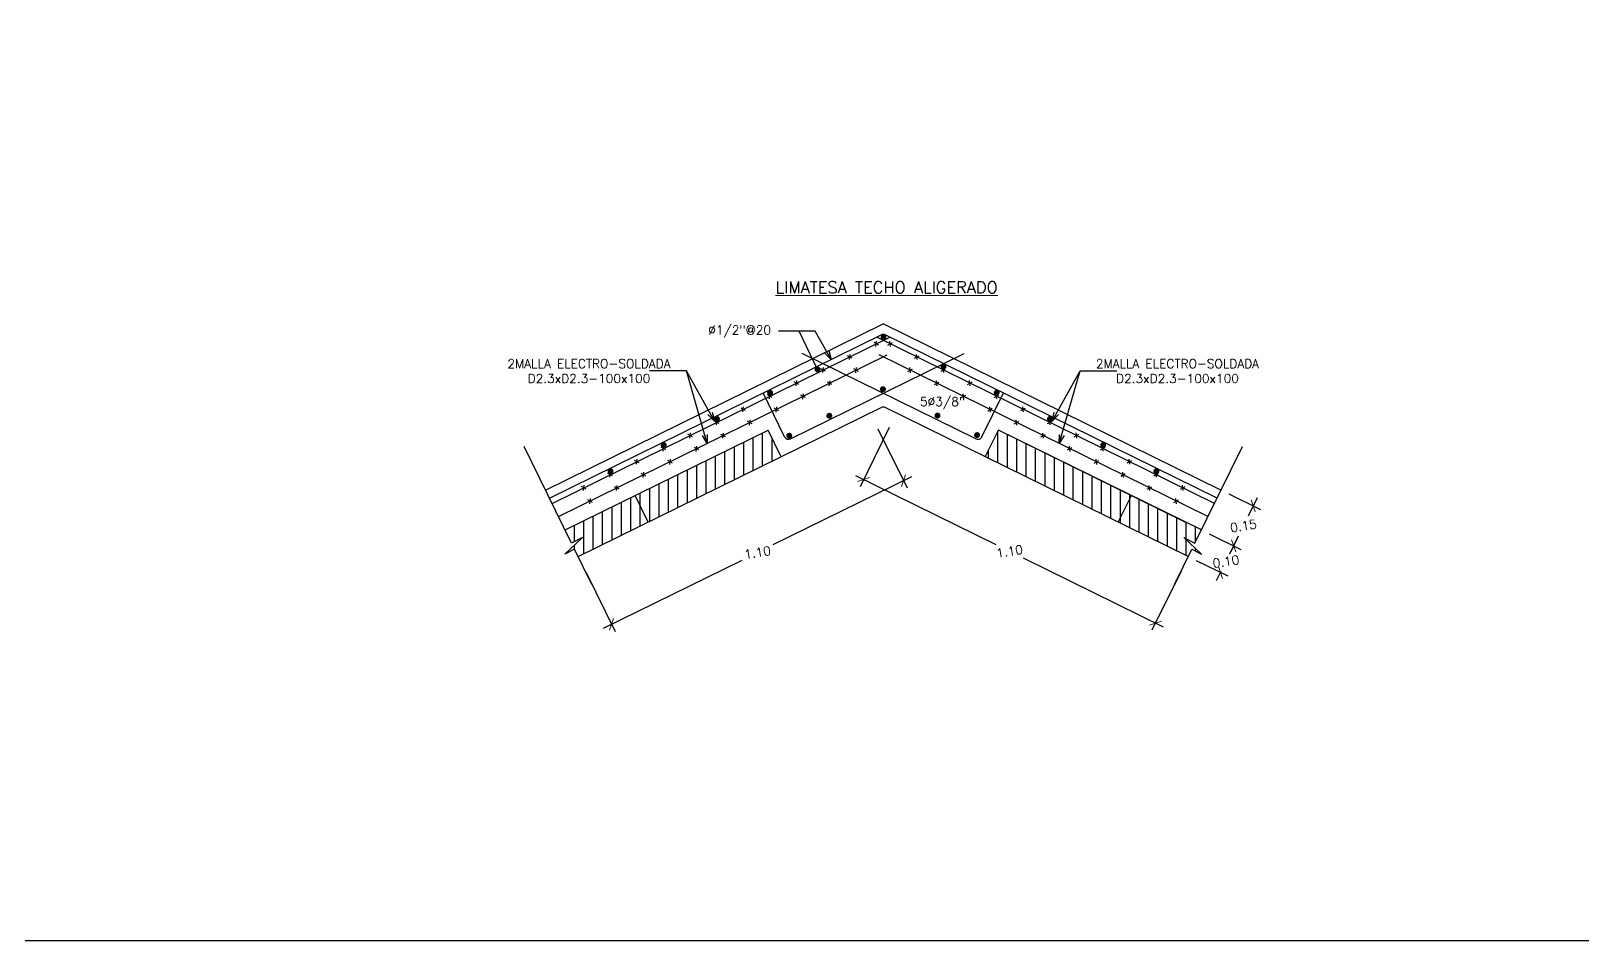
# Model space of a CAD drawing. Header units: metres. Extents: x -44 to 358, y -286 to 66.
# Drawn here: x 3.82 to 9.06, y 0 to 3.07 of the extents above; entities that cross this region are included whole.
import ezdxf

# ---------------------------------------------------------------- set-up
doc = ezdxf.new("R2010")
doc.units = ezdxf.units.M
doc.header["$LTSCALE"] = 0.3
doc.header["$PDMODE"] = 3
doc.linetypes.add('CONTINU', pattern=[0])
doc.linetypes.add('CONTINUA', pattern=[0])
for name, color, linetype in [('ACERO', 5, 'Continuous'), ('BP', 3, 'Continuous'), ('DIMTEXTO', 4, 'Continuous'), ('HATCH', 8, 'Continuous'), ('SECCION', 1, 'Continuous')]:
    doc.layers.add(name, color=color, linetype=linetype)
doc.layers.add('corte', color=7, linetype='Continuous', lineweight=30)
doc.layers.add('DETALLES', color=7, linetype='Continuous', lineweight=20)
doc.styles.add('SMPLEX', font='simplex.shx')
doc.dimstyles.new('D-15', dxfattribs={"dimscale": 0.15, "dimtxt": 0.2, "dimasz": 0.2, "dimexe": 0.18, "dimexo": 0.2, "dimgap": 0.1, "dimtad": 0, "dimtih": 1, "dimtoh": 1, "dimzin": 0, "dimdsep": 46, "dimtxsty": 'SMPLEX', "dimblk": 'OBLIQUE', "dimcen": 0.09, "dimdle": 0.2, "dimclrd": 4, "dimclre": 4, "dimclrt": 4, "dimadec": 0, "dimazin": 0, "dimtfac": 1, "dimtofl": 0, "dimtmove": 0, "dimatfit": 3, "dimldrblk": 'OPEN30', "dimfxl": 1, "dimtolj": 1, "dimtzin": 0, "dimarcsym": 0})
pattern_1 = [(90, (-20.44251, -17.050268), (-0.03175, 3e-18), [])]

# ---------------------------------------------------------------- blocks, each defined once
blk = doc.blocks.new('_OBLIQUE')
at = {"color": 0, "linetype": 'ByBlock'}
blk.add_line((-0.5, -0.5), (0.5, 0.5), dxfattribs=at)
blk = doc.blocks.new('*D422')
at = {"layer": 'DEFPOINTS', "color": 0, "transparency": 16777216}
for p in [(6.6666, 1.7545), (5.682, 1.2701), (5.7814, 1.068)]:
    blk.add_point(p, dxfattribs=at)
at = {"layer": 'DETALLES', "color": 4, "lineweight": -2, "transparency": 16777216}
for p, q in [((6.6799, 1.7276), (6.778, 1.5282)), ((6.793, 1.5656), (6.3254, 1.3356)), ((5.7545, 1.0547), (6.2221, 1.2848)), ((5.6952, 1.2432), (5.7933, 1.0437))]:
    blk.add_line(p, q, dxfattribs=at)
at = {"layer": 'DETALLES', "color": 4, "lineweight": -2, "transparency": 16777216, "xscale": 0.03, "yscale": 0.03, "zscale": 0.03}
for p, rotation in [((6.7661, 1.5524), 26.1955354346311), ((5.7814, 1.068), 206.1955354346312)]:
    blk.add_blockref('_OBLIQUE', p, dxfattribs=dict(at, rotation=rotation))
at = {"layer": 'DETALLES', "color": 4, "transparency": 16777216, "insert": (6.2737, 1.3102), "char_height": 0.03, "attachment_point": 5, "rotation": 9, "style": 'SMPLEX'}
blk.add_mtext('\\A1;1.10', dxfattribs=at)
blk = doc.blocks.new('_Open30')
at = {"color": 0, "lineweight": -2}
for p, q in [((-1, 0.27), (0, 0)), ((0, 0), (-1, -0.27)), ((0, 0), (-1, 0))]:
    blk.add_line(p, q, dxfattribs=at)
blk = doc.blocks.new('*U100')
at = {"layer": 'ACERO'}
for p, q in [((0.0078, -0.0042), (-0.0078, 0.0042)), ((-0.0012, -0.0088), (0.0011, 0.0087))]:
    blk.add_line(p, q, dxfattribs=at)
blk = doc.blocks.new('*U101')
at = {"layer": 'ACERO', "color": 0, "linetype": 'ByBlock', "lineweight": -2, "transparency": 16777216}
for p in [(0.987, 0.4856), (0.8973, 0.4414), (0.8076, 0.3973), (0.6281, 0.309), (0.7178, 0.3531), (0.5384, 0.2649), (0.4486, 0.2207), (0.3589, 0.1766), (0.2692, 0.1324), (0.0897, 0.0441), (0.1795, 0.0883), (0, 0)]:
    blk.add_blockref('*U100', p, dxfattribs=at)
blk = doc.blocks.new('*U102')
at = {"layer": 'ACERO'}
for p, q in [((0.0078, -0.0042), (-0.0078, 0.0042)), ((-0.0012, -0.0088), (0.0011, 0.0087))]:
    blk.add_line(p, q, dxfattribs=at)
blk = doc.blocks.new('*U103')
at = {"layer": 'ACERO', "color": 0, "linetype": 'ByBlock', "lineweight": -2, "transparency": 16777216}
for p in [(0.8973, 0.4414), (0.8076, 0.3973), (0.6281, 0.309), (0.7178, 0.3531), (0.5384, 0.2649), (0.4486, 0.2207), (0.3589, 0.1766), (0.2692, 0.1324), (0.0897, 0.0441), (0.1795, 0.0883), (0, 0)]:
    blk.add_blockref('*U102', p, dxfattribs=at)
blk = doc.blocks.new('*U86')
at = {"layer": 'ACERO'}
for p, q in [((0.0078, -0.0042), (-0.0078, 0.0042)), ((-0.0012, -0.0088), (0.0011, 0.0087))]:
    blk.add_line(p, q, dxfattribs=at)
blk = doc.blocks.new('*U87')
at = {"layer": 'ACERO', "color": 0, "linetype": 'ByBlock', "lineweight": -2, "transparency": 16777216}
for p in [(0.987, 0.4856), (0.8973, 0.4414), (0.8076, 0.3973), (0.6281, 0.309), (0.7178, 0.3531), (0.5384, 0.2649), (0.4486, 0.2207), (0.3589, 0.1766), (0.2692, 0.1324), (0.0897, 0.0441), (0.1795, 0.0883), (0, 0)]:
    blk.add_blockref('*U86', p, dxfattribs=at)
blk = doc.blocks.new('*U88')
at = {"layer": 'ACERO'}
for p, q in [((0.0078, -0.0042), (-0.0078, 0.0042)), ((-0.0012, -0.0088), (0.0011, 0.0087))]:
    blk.add_line(p, q, dxfattribs=at)
blk = doc.blocks.new('*U89')
at = {"layer": 'ACERO', "color": 0, "linetype": 'ByBlock', "lineweight": -2, "transparency": 16777216}
for p in [(0.8973, 0.4414), (0.8076, 0.3973), (0.6281, 0.309), (0.7178, 0.3531), (0.5384, 0.2649), (0.4486, 0.2207), (0.3589, 0.1766), (0.2692, 0.1324), (0.0897, 0.0441), (0.1795, 0.0883), (0, 0)]:
    blk.add_blockref('*U88', p, dxfattribs=at)
blk = doc.blocks.new('*D424')
at = {"layer": 'DEFPOINTS', "color": 0, "transparency": 16777216}
for p in [(6.7309, 1.7585), (7.7155, 1.2741), (7.6161, 1.072)]:
    blk.add_point(p, dxfattribs=at)
at = {"layer": 'DETALLES', "color": 4, "lineweight": -2, "transparency": 16777216}
for p, q in [((6.7176, 1.7316), (6.6195, 1.5322)), ((6.6045, 1.5697), (7.0771, 1.3372)), ((7.643, 1.0587), (7.1705, 1.2912)), ((7.7023, 1.2472), (7.6042, 1.0478))]:
    blk.add_line(p, q, dxfattribs=at)
at = {"layer": 'DETALLES', "color": 4, "lineweight": -2, "transparency": 16777216, "xscale": 0.03, "yscale": 0.03, "zscale": 0.03}
for p, rotation in [((6.6314, 1.5564), 153.8044645653689), ((7.6161, 1.072), 333.8044645653689)]:
    blk.add_blockref('_OBLIQUE', p, dxfattribs=dict(at, rotation=rotation))
at = {"layer": 'DETALLES', "color": 4, "transparency": 16777216, "insert": (7.1238, 1.3142), "char_height": 0.03, "attachment_point": 5, "rotation": 9, "style": 'SMPLEX'}
blk.add_mtext('\\A1;1.10', dxfattribs=at)
blk = doc.blocks.new('*D562')
at = {"layer": 'DEFPOINTS', "color": 0, "transparency": 16777216}
for p in [(7.7707, 1.3863), (7.8797, 1.3327), (7.7266, 1.2966)]:
    blk.add_point(p, dxfattribs=at)
at = {"layer": 'DETALLES', "color": 4, "lineweight": -2, "transparency": 16777216}
for p, q in [((7.7976, 1.373), (7.9039, 1.3208)), ((7.8929, 1.3596), (7.8699, 1.3129)), ((7.7535, 1.2833), (7.8598, 1.231)), ((7.8223, 1.216), (7.8375, 1.247))]:
    blk.add_line(p, q, dxfattribs=at)
at = {"layer": 'DETALLES', "color": 4, "lineweight": -2, "transparency": 16777216, "xscale": 0.03, "yscale": 0.03, "zscale": 0.03}
for p, rotation in [((7.8797, 1.3327), 63.80446456536173), ((7.8355, 1.243), 243.8044645653617)]:
    blk.add_blockref('_OBLIQUE', p, dxfattribs=dict(at, rotation=rotation))
at = {"layer": 'DETALLES', "color": 4, "transparency": 16777216, "insert": (7.8537, 1.2799), "char_height": 0.03, "attachment_point": 5, "rotation": 9, "style": 'SMPLEX'}
blk.add_mtext('\\A1;0.10', dxfattribs=at)
blk = doc.blocks.new('*D563')
at = {"layer": 'DEFPOINTS', "color": 0, "transparency": 16777216}
for p in [(7.8369, 1.5209), (7.9459, 1.4673), (7.7707, 1.3863)]:
    blk.add_point(p, dxfattribs=at)
at = {"layer": 'DETALLES', "color": 4, "lineweight": -2, "transparency": 16777216}
for p, q in [((7.8639, 1.5076), (7.9701, 1.4554)), ((7.9591, 1.4942), (7.929, 1.4329)), ((7.7976, 1.373), (7.9039, 1.3208)), ((7.8664, 1.3058), (7.8966, 1.367))]:
    blk.add_line(p, q, dxfattribs=at)
at = {"layer": 'DETALLES', "color": 4, "lineweight": -2, "transparency": 16777216, "xscale": 0.03, "yscale": 0.03, "zscale": 0.03}
for p, rotation in [((7.9459, 1.4673), 63.80446456529334), ((7.8797, 1.3327), 243.8044645652934)]:
    blk.add_blockref('_OBLIQUE', p, dxfattribs=dict(at, rotation=rotation))
at = {"layer": 'DETALLES', "color": 4, "transparency": 16777216, "insert": (7.9128, 1.4), "char_height": 0.03, "attachment_point": 5, "rotation": 9, "style": 'SMPLEX'}
blk.add_mtext('\\A1;0.15', dxfattribs=at)

msp = doc.modelspace()

# ---------------------------------------------------------------- hatches: boundary and pattern name
at = {"layer": 'HATCH'}
h = msp.add_hatch(dxfattribs=at)
h.set_pattern_fill('ANSI31', color=256, scale=0.01, angle=45)
h.set_pattern_definition(pattern_1)
h.paths.add_polyline_path([(5.90498, 1.4126685), (6.3536263, 1.6333865), (6.3094827, 1.7231157), (5.8608364, 1.5023978)])
h = msp.add_hatch(dxfattribs=at)
h.set_pattern_fill('ANSI31', color=256, scale=0.01, angle=45)
h.set_pattern_definition(pattern_1)
h.paths.add_polyline_path([(7.0419135, 1.6333865), (7.4905599, 1.4126685), (7.5347035, 1.5023978), (7.0860571, 1.7231157)])
h = msp.add_hatch(dxfattribs=at)
h.set_pattern_fill('ANSI31', color=256, scale=0.01, angle=45)
h.set_pattern_definition(pattern_1)
h.paths.add_polyline_path([(5.6689586, 1.2965544), (5.90498, 1.4126685), (5.8608364, 1.5023978), (5.624815, 1.3862837), (5.6465445, 1.3421147), (5.6835232, 1.3603069), (5.6239371, 1.3051147), (5.6567947, 1.3212795)])
h = msp.add_hatch(dxfattribs=at)
h.set_pattern_fill('ANSI31', color=256, scale=0.01, angle=45)
h.set_pattern_definition(pattern_1)
h.paths.add_polyline_path([(7.4905599, 1.4126685), (7.7265813, 1.2965544), (7.7387451, 1.3212795), (7.7716028, 1.3051147), (7.7120167, 1.3603069), (7.7489953, 1.3421147), (7.7707249, 1.3862837), (7.5347035, 1.5023978)])

# ---------------------------------------------------------------- linework, layer by layer
at = {"layer": 'ACERO'}
for p, q in [((5.5718427, 1.4939588), (6.6911484, 2.0446172)), ((7.8236972, 1.4939588), (6.7043915, 2.0446172)), ((6.38532, 1.6935572), (6.9707732, 1.9815792)), ((7.0102199, 1.6935572), (6.4247667, 1.9815792)), ((6.3652391, 1.700395), (6.2924021, 1.8484483)), ((7.0303008, 1.700395), (7.1031377, 1.8484483))]:
    msp.add_line(p, q, dxfattribs=at)
at = {"layer": 'ACERO', "color": 6}
for p, q in [((5.5806714, 1.476013), (6.7198417, 2.036444)), ((7.8148685, 1.476013), (6.6756981, 2.036444)), ((5.6027432, 1.4311483), (6.7111827, 1.9764609)), ((7.7927967, 1.4311483), (6.6835536, 1.9768563))]:
    msp.add_line(p, q, dxfattribs=at)
at = {"layer": 'ACERO', "const_width": 0.01}
for points in [[(6.7035049, 2.0358638, -1), (6.693628, 2.0342994, -1)], [(6.4811274, 1.9286721, -1), (6.4712505, 1.9271077, -1)], [(6.9061457, 1.938231, -1), (6.8962688, 1.9366666, -1)], [(6.3210988, 1.8499438, -1), (6.311222, 1.8483794, -1)], [(6.7017829, 1.8618426, -1), (6.6919061, 1.8602783, -1)], [(7.0856043, 1.8499438, -1), (7.0757274, 1.8483794, -1)], [(6.5209685, 1.7721451, -1), (6.5110916, 1.7705807, -1)], [(6.8857755, 1.7727283, -1), (6.8758987, 1.771164, -1)], [(6.1416796, 1.7616354, -1), (6.1318027, 1.760071, -1)], [(7.2650235, 1.7616354, -1), (7.2551466, 1.760071, -1)], [(5.9622211, 1.6733482, -1), (5.9523442, 1.6717838, -1)], [(6.3857237, 1.7048586, -1), (6.3758468, 1.7032943, -1)], [(7.0192834, 1.7070472, -1), (7.0094066, 1.7054829, -1)], [(7.4444821, 1.6733482, -1), (7.4346052, 1.6717838, -1)], [(5.7827232, 1.5850822, -1), (5.7728463, 1.5835179, -1)], [(7.6239856, 1.5850379, -1), (7.6141087, 1.5834735, -1)]]:
    msp.add_lwpolyline(points, format="xyb", close=True, dxfattribs=at)
at = {"layer": 'ACERO'}
for centre, start, end in [((6.6977699, 2.0311578), 63.8044646, 116.1955354), ((6.3786985, 1.7070166), 206.1955354, 296.1955354)]:
    msp.add_arc(centre, 0.015, start, end, dxfattribs=at)
at = {"layer": 'ACERO', "ltscale": 0.001}
msp.add_arc((7.0168414, 1.7070166), 0.015, 243.8044646, 333.8044646, dxfattribs=at)
at = {"layer": 'BP', "linetype": 'CONTINUA', "ltscale": 5}
msp.add_lwpolyline([(0, 37.6335309), (50.8625687, 37.6335309), (50.8625687, 0), (0, 0)], close=True, dxfattribs=at)
msp.add_lwpolyline([(0, 37.6335309), (50.8625687, 37.6335309), (50.8625687, 0), (0, 0)], close=True, dxfattribs=at)
at = {"layer": 'BP'}
for points in [[(5.7152036, 1.2025536), (5.6567947, 1.3212795), (5.6239371, 1.3051147), (5.6835232, 1.3603069), (5.6465445, 1.3421147), (5.4865114, 1.6674089)], [(7.6803363, 1.2025536), (7.7387451, 1.3212795), (7.7716028, 1.3051147), (7.7120167, 1.3603069), (7.7489953, 1.3421147), (7.9090284, 1.6674089)]]:
    msp.add_lwpolyline(points, dxfattribs=at)
at = {"layer": 'corte'}
for p, q in [((5.5585996, 1.5208776), (6.6977699, 2.0813087)), ((7.8369403, 1.5208776), (6.6977699, 2.0813087)), ((5.6689586, 1.2965544), (6.6911484, 1.7994352)), ((7.7265813, 1.2965544), (6.7043915, 1.7994352))]:
    msp.add_line(p, q, dxfattribs=at)
msp.add_arc((6.6977699, 1.7859759), 0.015, 63.8044646, 116.1955354, dxfattribs=at)
at = {"layer": 'DIMTEXTO', "linetype": 'Continuous'}
for p, q in [((6.4684879, 2.0564831), (6.3443505, 2.0564831)), ((6.4761889, 1.9278899), (6.4145369, 2.0564831)), ((6.0337282, 1.9229242), (5.9095908, 1.9229242)), ((7.3618117, 1.9229242), (7.485949, 1.9229242))]:
    msp.add_line(p, q, dxfattribs=at)
at = {"layer": 'SECCION', "color": 8, "linetype": 'CONTINU', "ltscale": 0.001}
for p, q in [((5.624815, 1.3862837), (6.3094827, 1.7231157)), ((6.3536263, 1.6333865), (6.3094827, 1.7231157)), ((7.0419135, 1.6333865), (7.0860571, 1.7231157)), ((7.7166445, 1.4128893), (7.0860571, 1.7231157)), ((7.7707249, 1.3862837), (7.0860571, 1.7231157)), ((5.90498, 1.4126685), (5.8608364, 1.5023978)), ((7.4905599, 1.4126685), (7.5347035, 1.5023978))]:
    msp.add_line(p, q, dxfattribs=at)

# ---------------------------------------------------------------- block references
at = {"layer": 'ACERO'}
for name, p in [('*U101', (5.687452, 1.5285037)), ('*U103', (5.7095238, 1.483639))]:
    msp.add_blockref(name, p, dxfattribs=at)
at = {"layer": 'ACERO', "xscale": -1}
for name, p in [('*U87', (7.7080879, 1.5285037)), ('*U89', (7.6860161, 1.483639))]:
    msp.add_blockref(name, p, dxfattribs=at)

# ---------------------------------------------------------------- texts
at = {"layer": 'DETALLES', "color": 4, "insert": (6.7093548, 2.2046866), "char_height": 0.04, "attachment_point": 5, "style": 'SMPLEX'}
msp.add_mtext('\\A1;{\\LLIMATESA TECHO ALIGERADO }', dxfattribs=at)
at = {"layer": 'DIMTEXTO', "color": 4, "char_height": 0.03, "attachment_point": 5, "style": 'SMPLEX'}
for s, insert in [('%%C1/2"@20', (6.2134225, 2.0557164, -0.5410026)), ('{\\fSimplex|b0|i0|c0|p2;2MALLA ELECTRO-SOLDADA\\PD2.3xD2.3-100x100}', (5.7053165, 1.9221575, -0.5410026)), ('{\\fSimplex|b0|i0|c0|p2;2MALLA ELECTRO-SOLDADA\\PD2.3xD2.3-100x100}', (7.6902233, 1.9221575, -0.5410026)), ('5%%C3/8"', (6.8974896, 1.8141068))]:
    msp.add_mtext(s, dxfattribs=dict(at, insert=insert))

# ---------------------------------------------------------------- dimensions: what is measured, and where the dimension line sits
at = {"layer": 'DETALLES'}
for p1, p2, distance, picture, middle in [((6.6666402, 1.7545229), (5.6819724, 1.2701016), 0.2252695, '*D422', (6.2737484, 1.3101796)), ((6.7308776, 1.7585434), (7.7155454, 1.2741221), -0.2252695, '*D424', (7.1237695, 1.3142001)), ((7.7707249, 1.3862837), (7.8369403, 1.5208776), -0.1214202, '*D563', (7.9127821, 1.3999814))]:
    dim = msp.add_aligned_dim(p1=p1, p2=p2, distance=distance, dimstyle='D-15', dxfattribs=at)
    dim.commit()
    dim.dimension.update_dxf_attribs({"geometry": picture, "text_midpoint": middle, "text_rotation": 9})
dim = msp.add_linear_dim(base=(7.8796744, 1.3326844), p1=(7.7265813, 1.2965544), p2=(7.7707249, 1.3862837), angle=63.8044646, dimstyle='D-15', dxfattribs=at)
dim.commit()
dim.dimension.update_dxf_attribs({"geometry": '*D562', "text_midpoint": (7.8537193, 1.2799264), "dimtype": 161, "text_rotation": 9})

# ---------------------------------------------------------------- leaders
at = {"layer": 'DIMTEXTO', "linetype": 'Continuous'}
for points in [[(6.5216519, 1.961231), (6.4684879, 2.0564831)], [(6.1283454, 1.7534021), (6.0337282, 1.9229242)], [(7.2671945, 1.7534021), (7.3618117, 1.9229242)]]:
    msp.add_leader(points, dimstyle='D-15', override={"dimgap": 0.1, "dimtad": 0}, dxfattribs=at)
for points in [[(6.1039322, 1.6777154), (6.0337282, 1.9229242)], [(7.2916077, 1.6777154), (7.3618117, 1.9229242)]]:
    msp.add_leader(points, dimstyle='D-15', dxfattribs=at)

doc.saveas('drawing.dxf')
